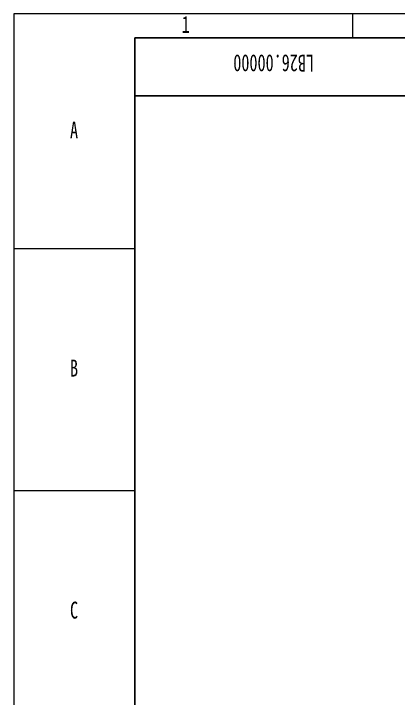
# Model space of a CAD drawing. Header units: millimetres. Extents: x 0 to 420, y 0 to 297.
# Drawn here: x 0 to 79.5, y 155.6 to 297 of the extents above; entities that cross this region are included whole.
import ezdxf

# ---------------------------------------------------------------- set-up
doc = ezdxf.new("R2010")
doc.units = ezdxf.units.MM
doc.styles.add('SLDTEXTSTYLE7', font='TXT', dxfattribs={"width": 0.7})

msp = doc.modelspace()

# ---------------------------------------------------------------- linework, layer by layer
at = {"color": 7, "linetype": 'Continuous', "lineweight": 18}
for p, q in [((420, 297), (0, 297)), ((0, 297), (0, 0)), ((70, 297), (70, 292)), ((0, 248.5), (25, 248.5)), ((0, 198.5), (25, 198.5))]:
    msp.add_line(p, q, dxfattribs=at)
at = {"color": 7, "linetype": 'Continuous', "lineweight": 25}
for p, q in [((415, 292), (25, 292)), ((25, 292), (25, 5)), ((25, 280), (85, 280))]:
    msp.add_line(p, q, dxfattribs=at)

# ---------------------------------------------------------------- texts
at = {"color": 7, "linetype": 'Continuous', "lineweight": 18, "char_height": 3.5, "attachment_point": 2, "style": 'SLDTEXTSTYLE7'}
for s, insert in [('1', (35.54444, 296.53275)), ('A', (12.46597, 274.72272)), ('B', (12.46597, 225.53275)), ('C', (12.46597, 175.53275))]:
    msp.add_mtext(s, dxfattribs=dict(at, insert=insert))
at = {"color": 7, "linetype": 'Continuous', "lineweight": 18, "insert": (53.69959, 285.02329), "char_height": 3.5, "attachment_point": 2, "rotation": 180, "style": 'SLDTEXTSTYLE7'}
msp.add_mtext('LB26.00000', dxfattribs=at)

doc.saveas('drawing.dxf')
